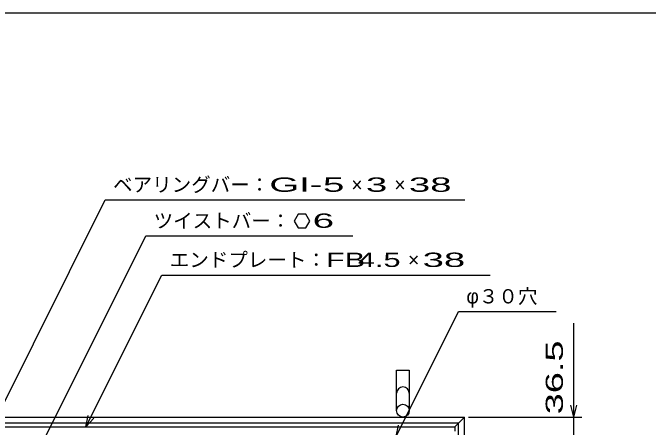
# Model space of a CAD drawing. Units: millimetres, scale not verified. Extents: x -1456 to 1385, y -1026 to 843.
# Drawn here: x -830 to -180, y 418 to 843 of the extents above; entities that cross this region are included whole.
import ezdxf
from ezdxf.enums import TextEntityAlignment as Align

# ---------------------------------------------------------------- set-up
doc = ezdxf.new("R2010")
doc.units = ezdxf.units.MM
doc.header["$LTSCALE"] = 8
doc.linetypes.add('DASHED', pattern=[7.5, 6, -1.5])
for name, color, linetype, lineweight in [('0_2', 150, 'Continuous', 25), ('16', 3, 'Continuous', 25), ('19', 6, 'Continuous', 25), ('22', 4, 'Continuous', 25)]:
    doc.layers.add(name, color=color, linetype=linetype, lineweight=lineweight)
doc.styles.add('ベクトル', font='')
doc.styles.get('ベクトル').set_extended_font_data('ベクトル')

msp = doc.modelspace()

# ---------------------------------------------------------------- linework, layer by layer
at = {"layer": '0_2'}
msp.add_line((-1383.2, 842.8), (1384.8, 842.8), dxfattribs=at)
at = {"layer": '16'}
for p, q in [((-983, 418.5), (-378, 418.5)), ((-378, 418.5), (-378, 414))]:
    msp.add_line(p, q, dxfattribs=at)
at = {"layer": '19'}
for p, q in [((-437.5, 435), (-437.5, 476.62)), ((-437.5, 476.62), (-424.5, 476.62)), ((-424.5, 476.62), (-424.5, 435)), ((-993, 428.5), (-368, 428.5)), ((-368, -191.5), (-368, 428.5)), ((-987, 422.5), (-374, 422.5)), ((-374, -185.5), (-374, 422.5))]:
    msp.add_line(p, q, dxfattribs=at)
at = {"layer": '19', "linetype": 'DASHED'}
msp.add_line((-378, 418.5), (-368, 428.5), dxfattribs=at)
at = {"layer": '19'}
msp.add_circle((-431, 435), 6.5, dxfattribs=at)
msp.add_arc((-431, 452.84), 6.5, 0, 180, dxfattribs=at)
at = {"layer": '22'}
for p, q in [((-888, 346.5), (-735.75, 651)), ((-735.75, 651), (-367.75, 651)), ((-538.25, 636.212), (-542.25, 629.284)), ((-530.25, 636.212), (-538.25, 636.212)), ((-526.25, 629.2), (-530.25, 636.212)), ((-542.25, 629.284), (-538.25, 622.356)), ((-530.25, 622.356), (-526.25, 629.284)), ((-538.25, 622.356), (-530.25, 622.356)), ((-815.5, 371.5), (-694.25, 614)), ((-694.25, 614), (-482.25, 614)), ((-755.5, 418.5), (-677.75, 574)), ((-677.75, 574), (-341.75, 574)), ((-438, 408.6), (-374, 536.6)), ((-374, 536.6), (-274, 536.6)), ((-256, 428.5), (-256, 524.5)), ((-256, 428.5), (-259.2, 440.5)), ((-256, 428.5), (-252.8, 440.5)), ((-755.5, 418.5), (-753.1, 430.18)), ((-755.5, 418.5), (-747.5, 427.3)), ((-364, 428.5), (-248, 428.5)), ((-256, 392), (-256, 428.5)), ((-438, 408.6), (-435.6, 420.28))]:
    msp.add_line(p, q, dxfattribs=at)

# ---------------------------------------------------------------- texts
at = {"layer": '22', "color": 2, "style": 'ベクトル'}
for s, p in [('ベアリングバー：', (-727.75, 666.6)), ('×', (-483.75, 666.6)), ('×', (-439.75, 666.6)), ('ツイストバー：', (-686.25, 629.6)), ('エンドプレート：', (-669.75, 589.6)), ('×', (-425.75, 589.6)), ('φ３０穴', (-366, 552.2))]:
    msp.add_text(s, height=14.66, dxfattribs=at).set_placement(p, align=Align.MIDDLE_LEFT)
for s, width, p in [('GI-', 2, (-567.75, 666.6)), (' 5 ', 2, (-523.75, 666.6)), (' 3 ', 2, (-479.75, 666.6)), (' 38 ', 2, (-435.75, 666.6)), (' 6 ', 2, (-534.25, 629.684)), ('FB', 1.6, (-509.75, 589.6)), (' 4.5 ', 1.6, (-485.75, 589.6)), (' 38 ', 2, (-421.75, 589.6))]:
    msp.add_text(s, height=14.66, dxfattribs=dict(at, width=width)).set_placement(p, align=Align.MIDDLE_LEFT)
at = {"layer": '22', "color": 2, "style": 'ベクトル', "width": 1.65}
msp.add_text(' 36.5 ', height=17.6, rotation=90, dxfattribs=at).set_placement((-276, 420.5), align=Align.MIDDLE_LEFT)

doc.saveas('drawing.dxf')
